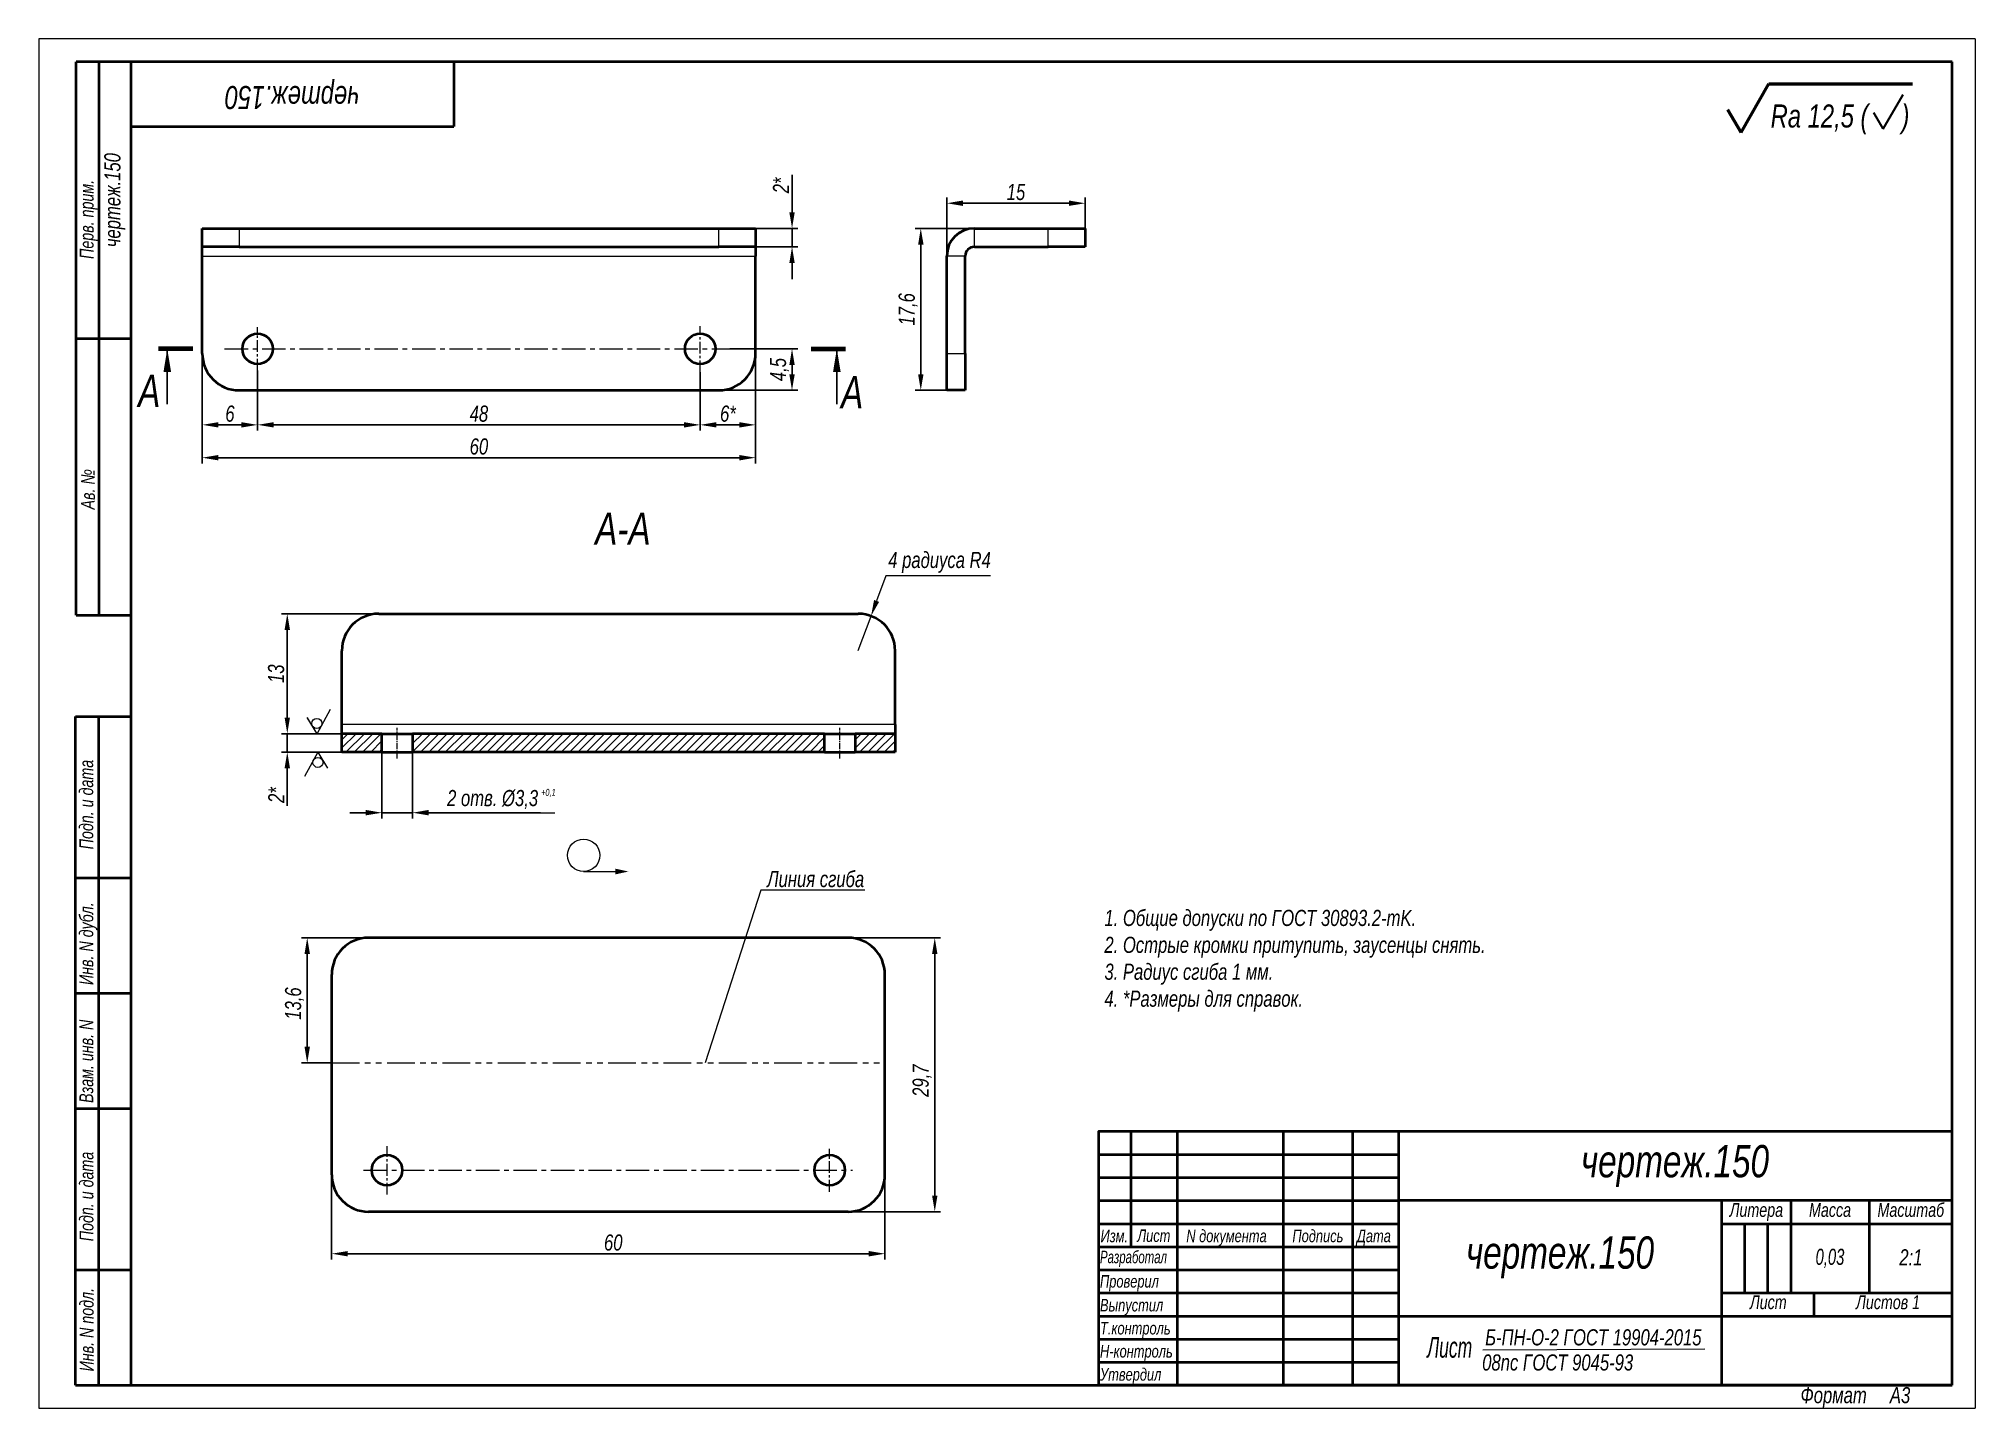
# Model space of a CAD drawing. Header units: millimetres. Extents: x 12237 to 12657, y -10859 to -10562.
import ezdxf

# ---------------------------------------------------------------- set-up
doc = ezdxf.new("R2010")
doc.units = ezdxf.units.MM
doc.linetypes.add('LT_03', pattern=[20.32, 12.7, -2.54, 2.54, -2.54])
doc.linetypes.add('LT_04', pattern=[20, 10, -2, 2, -2, 2, -2])
for name, color, linetype, lineweight in [('Layer_01', 3, 'Continuous', 13), ('Layer_02', 5, 'LT_04', 13), ('Layer_05', 7, 'Continuous', 40), ('Layer_08', 1, 'Continuous', 15), ('Layer_09', 6, 'Continuous', 15), ('Layer_13', 1, 'Continuous', 13), ('Layer_15', 7, 'Continuous', 40), ('Layer_18', 7, 'Continuous', 18), ('Layer_19', 7, 'Continuous', 50), ('Layer_20', 8, 'Continuous', 20)]:
    doc.layers.add(name, color=color, linetype=linetype, lineweight=lineweight)
doc.styles.add('Style_01', font='ARIALNI.TTF', dxfattribs={"width": 0.9, "height": 3.5})
doc.dimstyles.new('DimStyle_04', dxfattribs={"dimtxt": 3.5, "dimasz": 3.5, "dimexe": 1.25, "dimexo": 0, "dimtad": 1, "dimlfac": 0.5, "dimtxsty": 'Style_01', "dimcen": 2.5, "dimazin": 3, "dimtfac": 1, "dimtmove": 0, "dimatfit": 3})
doc.dimstyles.new('DimStyle_05', dxfattribs={"dimtxt": 3.5, "dimasz": 3.5, "dimexe": 1.25, "dimexo": 0, "dimtad": 1, "dimdec": 1, "dimlfac": 0.5, "dimtxsty": 'Style_01', "dimcen": 0, "dimazin": 3, "dimtfac": 1, "dimtdec": 1, "dimtmove": 0, "dimatfit": 3})
doc.dimstyles.new('DimStyle_18', dxfattribs={"dimtxt": 3.5, "dimasz": 3.5, "dimexe": 1, "dimexo": 0, "dimtad": 1, "dimdec": 0, "dimlfac": 0.5, "dimtxsty": 'Style_01', "dimcen": 0, "dimclrd": 256, "dimclre": 256, "dimclrt": 256, "dimazin": 3, "dimtfac": 1, "dimtdec": 0, "dimtmove": 0, "dimatfit": 3, "dimlwd": 13, "dimlwe": 13})
pattern_1 = [(45, (-203.4215, -80.0098), (-0.89802561, 0.89802561), [])]

# ---------------------------------------------------------------- blocks, each defined once
blk = doc.blocks.new('*D35')
at = {"layer": 'Defpoints', "color": 0, "ltscale": 0.5, "transparency": 16777216}
for p in [(12272.43, -10626.67), (12284.43, -10634.15), (12284.43, -10645.94)]:
    blk.add_point(p, dxfattribs=at)
at = {"layer": 'Layer_08', "color": 0, "lineweight": -2, "ltscale": 0.5, "transparency": 16777216}
for p, q in [((12272.43, -10626.67), (12272.43, -10647.19)), ((12284.43, -10634.15), (12284.43, -10647.19)), ((12275.93, -10645.94), (12280.93, -10645.94))]:
    blk.add_line(p, q, dxfattribs=at)
at = {"layer": 'Layer_08', "color": 0, "ltscale": 0.5, "transparency": 16777216}
for points in [[(12275.93, -10645.36), (12275.93, -10646.52), (12272.43, -10645.94)], [(12280.93, -10645.36), (12280.93, -10646.52), (12284.43, -10645.94)]]:
    blk.add_solid(points, dxfattribs=at)
at = {"layer": 'Layer_08', "color": 0, "ltscale": 0.5, "transparency": 16777216, "insert": (12278.43, -10643.53), "char_height": 3.5, "attachment_point": 5, "style": 'Style_01'}
blk.add_mtext('6', dxfattribs=at)
blk = doc.blocks.new('*D36')
at = {"layer": 'Defpoints', "color": 0, "ltscale": 0.5, "transparency": 16777216}
for p in [(12284.43, -10634.15), (12380.43, -10634.51), (12380.43, -10645.94)]:
    blk.add_point(p, dxfattribs=at)
at = {"layer": 'Layer_08', "color": 0, "lineweight": -2, "ltscale": 0.5, "transparency": 16777216}
for p, q in [((12284.43, -10634.15), (12284.43, -10647.19)), ((12380.43, -10634.51), (12380.43, -10647.19)), ((12287.93, -10645.94), (12376.93, -10645.94))]:
    blk.add_line(p, q, dxfattribs=at)
at = {"layer": 'Layer_08', "color": 0, "ltscale": 0.5, "transparency": 16777216}
for points in [[(12287.93, -10645.36), (12287.93, -10646.52), (12284.43, -10645.94)], [(12376.93, -10645.36), (12376.93, -10646.52), (12380.43, -10645.94)]]:
    blk.add_solid(points, dxfattribs=at)
at = {"layer": 'Layer_08', "color": 0, "ltscale": 0.5, "transparency": 16777216, "insert": (12332.43, -10643.53), "char_height": 3.5, "attachment_point": 5, "style": 'Style_01'}
blk.add_mtext('48', dxfattribs=at)
blk = doc.blocks.new('*D37')
at = {"layer": 'Defpoints', "color": 0, "ltscale": 0.5, "transparency": 16777216}
for p in [(12392.43, -10626.44), (12380.43, -10634.51), (12392.43, -10645.94)]:
    blk.add_point(p, dxfattribs=at)
at = {"layer": 'Layer_08', "color": 0, "lineweight": -2, "ltscale": 0.5, "transparency": 16777216}
for p, q in [((12392.43, -10626.44), (12392.43, -10647.19)), ((12380.43, -10634.51), (12380.43, -10647.19)), ((12383.93, -10645.94), (12388.93, -10645.94))]:
    blk.add_line(p, q, dxfattribs=at)
at = {"layer": 'Layer_08', "color": 0, "ltscale": 0.5, "transparency": 16777216}
for points in [[(12383.93, -10645.36), (12383.93, -10646.52), (12380.43, -10645.94)], [(12388.93, -10645.36), (12388.93, -10646.52), (12392.43, -10645.94)]]:
    blk.add_solid(points, dxfattribs=at)
at = {"layer": 'Layer_08', "color": 0, "ltscale": 0.5, "transparency": 16777216, "insert": (12386.43, -10643.53), "char_height": 3.5, "attachment_point": 5, "style": 'Style_01'}
blk.add_mtext('6*', dxfattribs=at)
blk = doc.blocks.new('*D38')
at = {"layer": 'Defpoints', "color": 0, "ltscale": 0.5, "transparency": 16777216}
for p in [(12272.43, -10619.89), (12392.43, -10619.89), (12392.43, -10653.06)]:
    blk.add_point(p, dxfattribs=at)
at = {"layer": 'Layer_08', "color": 0, "lineweight": -2, "ltscale": 0.5, "transparency": 16777216}
for p, q in [((12272.43, -10619.89), (12272.43, -10654.31)), ((12392.43, -10619.89), (12392.43, -10654.31)), ((12275.93, -10653.06), (12388.93, -10653.06))]:
    blk.add_line(p, q, dxfattribs=at)
at = {"layer": 'Layer_08', "color": 0, "ltscale": 0.5, "transparency": 16777216}
for points in [[(12275.93, -10652.48), (12275.93, -10653.65), (12272.43, -10653.06)], [(12388.93, -10652.48), (12388.93, -10653.65), (12392.43, -10653.06)]]:
    blk.add_solid(points, dxfattribs=at)
at = {"layer": 'Layer_08', "color": 0, "ltscale": 0.5, "transparency": 16777216, "insert": (12332.43, -10650.65), "char_height": 3.5, "attachment_point": 5, "style": 'Style_01'}
blk.add_mtext('60', dxfattribs=at)
blk = doc.blocks.new('*D40')
at = {"layer": 'Defpoints', "color": 0, "ltscale": 0.5, "transparency": 16777216}
for p in [(12378.17, -10603.33), (12400.34, -10603.33), (12377.81, -10607.33)]:
    blk.add_point(p, dxfattribs=at)
at = {"layer": 'Layer_08', "color": 0, "lineweight": -2, "ltscale": 0.5, "transparency": 16777216}
for p, q in [((12400.34, -10599.83), (12400.34, -10591.71)), ((12378.17, -10603.33), (12401.59, -10603.33)), ((12400.34, -10607.33), (12400.34, -10603.33)), ((12377.81, -10607.33), (12401.59, -10607.33)), ((12400.34, -10610.83), (12400.34, -10614.33))]:
    blk.add_line(p, q, dxfattribs=at)
at = {"layer": 'Layer_08', "color": 0, "ltscale": 0.5, "transparency": 16777216}
for points in [[(12399.75, -10599.83), (12400.92, -10599.83), (12400.34, -10603.33)], [(12399.75, -10610.83), (12400.92, -10610.83), (12400.34, -10607.33)]]:
    blk.add_solid(points, dxfattribs=at)
at = {"layer": 'Layer_08', "color": 0, "ltscale": 0.5, "transparency": 16777216, "insert": (12397.95, -10594.02), "char_height": 3.5, "attachment_point": 5, "rotation": 90, "style": 'Style_01'}
blk.add_mtext('2*', dxfattribs=at)
blk = doc.blocks.new('*D42')
at = {"layer": 'Defpoints', "color": 0, "ltscale": 0.5, "transparency": 16777216}
for p in [(12311.4, -10714.91), (12318, -10714.91), (12318, -10730.05)]:
    blk.add_point(p, dxfattribs=at)
at = {"layer": 'Layer_13', "color": 0, "lineweight": -2, "ltscale": 0.5, "transparency": 16777216}
for p, q in [((12311.4, -10714.91), (12311.4, -10731.3)), ((12318, -10714.91), (12318, -10731.3)), ((12307.9, -10730.05), (12304.4, -10730.05)), ((12311.4, -10730.05), (12318, -10730.05)), ((12321.5, -10730.05), (12345.78, -10730.05))]:
    blk.add_line(p, q, dxfattribs=at)
at = {"layer": 'Layer_13', "color": 0, "ltscale": 0.5, "transparency": 16777216}
for points in [[(12307.9, -10729.46), (12307.9, -10730.63), (12311.4, -10730.05)], [(12321.5, -10729.46), (12321.5, -10730.63), (12318, -10730.05)]]:
    blk.add_solid(points, dxfattribs=at)
at = {"layer": 'Layer_13', "color": 0, "ltscale": 0.5, "transparency": 16777216, "insert": (12335.39, -10727.2), "char_height": 3.5, "attachment_point": 5, "style": 'Style_01'}
blk.add_mtext('2 отв. %%C3,3', dxfattribs=at)
blk = doc.blocks.new('*D43')
at = {"layer": 'Defpoints', "color": 0, "ltscale": 0.5, "transparency": 16777216}
for p in [(12417.47, -10687.41), (12414.7, -10694.91)]:
    blk.add_point(p, dxfattribs=at)
at = {"layer": 'Layer_08', "lineweight": 13, "ltscale": 0.5, "transparency": 16777216}
for p, q in [((12420.68, -10678.68), (12418.68, -10684.12)), ((12443.35, -10678.68), (12420.68, -10678.68)), ((12414.7, -10694.91), (12417.47, -10687.41))]:
    blk.add_line(p, q, dxfattribs=at)
at = {"layer": 'Layer_08', "ltscale": 0.5, "transparency": 16777216}
blk.add_solid([(12418.13, -10683.92), (12419.22, -10684.33), (12417.47, -10687.41)], dxfattribs=at)
at = {"layer": 'Layer_08', "ltscale": 0.5, "transparency": 16777216, "insert": (12432.33, -10675.76), "char_height": 3.5, "attachment_point": 5, "style": 'Style_01'}
blk.add_mtext('4 радиуса R4', dxfattribs=at)
blk = doc.blocks.new('*D44')
at = {"layer": 'Defpoints', "color": 0, "ltscale": 0.5, "transparency": 16777216}
for p in [(12428.26, -10603.33), (12445.29, -10603.33), (12435.9, -10638.45)]:
    blk.add_point(p, dxfattribs=at)
at = {"layer": 'Layer_08', "color": 0, "lineweight": -2, "ltscale": 0.5, "transparency": 16777216}
for p, q in [((12445.29, -10603.33), (12427.01, -10603.33)), ((12428.26, -10634.95), (12428.26, -10606.83)), ((12435.9, -10638.45), (12427.01, -10638.45))]:
    blk.add_line(p, q, dxfattribs=at)
at = {"layer": 'Layer_08', "color": 0, "ltscale": 0.5, "transparency": 16777216}
for points in [[(12427.68, -10606.83), (12428.85, -10606.83), (12428.26, -10603.33)], [(12427.68, -10634.95), (12428.85, -10634.95), (12428.26, -10638.45)]]:
    blk.add_solid(points, dxfattribs=at)
at = {"layer": 'Layer_08', "color": 0, "ltscale": 0.5, "transparency": 16777216, "insert": (12425.53, -10620.89), "char_height": 3.5, "attachment_point": 5, "rotation": 90, "style": 'Style_01'}
blk.add_mtext('17,6', dxfattribs=at)
blk = doc.blocks.new('*D45')
at = {"layer": 'Defpoints', "color": 0, "ltscale": 0.5, "transparency": 16777216}
for p in [(12463.9, -10597.88), (12463.9, -10605.33), (12433.9, -10626.63)]:
    blk.add_point(p, dxfattribs=at)
at = {"layer": 'Layer_08', "color": 0, "lineweight": -2, "ltscale": 0.5, "transparency": 16777216}
for p, q in [((12433.9, -10626.63), (12433.9, -10596.63)), ((12437.4, -10597.88), (12460.4, -10597.88)), ((12463.9, -10605.33), (12463.9, -10596.63))]:
    blk.add_line(p, q, dxfattribs=at)
at = {"layer": 'Layer_08', "color": 0, "ltscale": 0.5, "transparency": 16777216}
for points in [[(12437.4, -10597.29), (12437.4, -10598.46), (12433.9, -10597.88)], [(12460.4, -10597.29), (12460.4, -10598.46), (12463.9, -10597.88)]]:
    blk.add_solid(points, dxfattribs=at)
at = {"layer": 'Layer_08', "color": 0, "ltscale": 0.5, "transparency": 16777216, "insert": (12448.9, -10595.46), "char_height": 3.5, "attachment_point": 5, "style": 'Style_01'}
blk.add_mtext('15', dxfattribs=at)
blk = doc.blocks.new('*D46')
at = {"layer": 'Defpoints', "color": 0, "ltscale": 0.5, "transparency": 16777216}
for p in [(12347.17, -10757.17), (12295.19, -10784.31), (12300.49, -10784.31)]:
    blk.add_point(p, dxfattribs=at)
at = {"layer": 'Layer_08', "color": 0, "lineweight": -2, "ltscale": 0.5, "transparency": 16777216}
for p, q in [((12347.17, -10757.17), (12293.94, -10757.17)), ((12295.19, -10760.67), (12295.19, -10780.81)), ((12300.49, -10784.31), (12293.94, -10784.31))]:
    blk.add_line(p, q, dxfattribs=at)
at = {"layer": 'Layer_08', "color": 0, "ltscale": 0.5, "transparency": 16777216}
for points in [[(12294.6, -10760.67), (12295.77, -10760.67), (12295.19, -10757.17)], [(12294.6, -10780.81), (12295.77, -10780.81), (12295.19, -10784.31)]]:
    blk.add_solid(points, dxfattribs=at)
at = {"layer": 'Layer_08', "color": 0, "ltscale": 0.5, "transparency": 16777216, "insert": (12292.45, -10771.44), "char_height": 3.5, "attachment_point": 5, "rotation": 90, "style": 'Style_01'}
blk.add_mtext('13,6', dxfattribs=at)
blk = doc.blocks.new('*D47')
at = {"layer": 'Defpoints', "color": 0, "ltscale": 0.5, "transparency": 16777216}
for p in [(12300.49, -10786.87), (12420.49, -10794.16), (12420.49, -10825.69)]:
    blk.add_point(p, dxfattribs=at)
at = {"layer": 'Layer_08', "color": 0, "lineweight": -2, "ltscale": 0.5, "transparency": 16777216}
for p, q in [((12300.49, -10786.87), (12300.49, -10826.94)), ((12420.49, -10794.16), (12420.49, -10826.94)), ((12303.99, -10825.69), (12416.99, -10825.69))]:
    blk.add_line(p, q, dxfattribs=at)
at = {"layer": 'Layer_08', "color": 0, "ltscale": 0.5, "transparency": 16777216}
for points in [[(12303.99, -10825.11), (12303.99, -10826.28), (12300.49, -10825.69)], [(12416.99, -10825.11), (12416.99, -10826.28), (12420.49, -10825.69)]]:
    blk.add_solid(points, dxfattribs=at)
at = {"layer": 'Layer_08', "color": 0, "ltscale": 0.5, "transparency": 16777216, "insert": (12361.56, -10823.28), "char_height": 3.5, "attachment_point": 5, "style": 'Style_01'}
blk.add_mtext('60', dxfattribs=at)
blk = doc.blocks.new('*D48')
at = {"layer": 'Defpoints', "color": 0, "ltscale": 0.5, "transparency": 16777216}
for p in [(12378.27, -10757.17), (12377.84, -10816.58), (12431.29, -10816.58)]:
    blk.add_point(p, dxfattribs=at)
at = {"layer": 'Layer_08', "color": 0, "lineweight": -2, "ltscale": 0.5, "transparency": 16777216}
for p, q in [((12378.27, -10757.17), (12432.54, -10757.17)), ((12431.29, -10760.67), (12431.29, -10813.08)), ((12377.84, -10816.58), (12432.54, -10816.58))]:
    blk.add_line(p, q, dxfattribs=at)
at = {"layer": 'Layer_08', "color": 0, "ltscale": 0.5, "transparency": 16777216}
for points in [[(12430.71, -10760.67), (12431.87, -10760.67), (12431.29, -10757.17)], [(12430.71, -10813.08), (12431.87, -10813.08), (12431.29, -10816.58)]]:
    blk.add_solid(points, dxfattribs=at)
at = {"layer": 'Layer_08', "color": 0, "ltscale": 0.5, "transparency": 16777216, "insert": (12428.55, -10788.16), "char_height": 3.5, "attachment_point": 5, "rotation": 90, "style": 'Style_01'}
blk.add_mtext('29,7', dxfattribs=at)
blk = doc.blocks.new('Block_18')
at = {"layer": 'Layer_05', "linetype": 'Continuous', "lineweight": 15}
for p, q in [((0, 297.18), (0, 0.18)), ((420, 297.18), (0, 297.18)), ((420, 297.18), (420, 0.18)), ((0, 0.18), (420, 0.18))]:
    blk.add_line(p, q, dxfattribs=at)
at = {"layer": 'Layer_05', "linetype": 'Continuous'}
for p, q in [((415, 292.18), (8.12, 292.18)), ((8.12, 172.18), (8.12, 292.18)), ((13.12, 172.18), (13.12, 292.18)), ((20, 292.18), (20, 5.18)), ((90, 292.18), (90, 278.18)), ((415, 5.18), (415, 292.18)), ((20, 278.18), (90, 278.18)), ((8.12, 232.18), (20, 232.18)), ((8.12, 172.18), (20, 172.18)), ((8, 5.18), (8, 150.18)), ((8, 150.18), (20, 150.18)), ((13, 5.18), (13, 150.18)), ((8, 115.18), (20, 115.18)), ((8, 90.18), (20, 90.18)), ((8, 65.18), (20, 65.18)), ((229.88, 55.22), (294.92, 55.22)), ((229.88, 50.21), (294.92, 50.21)), ((229.88, 45.21), (294.92, 45.21)), ((369.97, 40.21), (369.97, 25.2)), ((374.97, 40.21), (374.97, 25.2)), ((8, 30.18), (20, 30.18)), ((229.88, 30.2), (294.92, 30.2)), ((229.88, 25.2), (294.92, 25.2)), ((229.88, 20.19), (294.92, 20.19)), ((229.88, 15.19), (294.92, 15.19)), ((229.88, 10.19), (294.92, 10.19)), ((8, 5.18), (20, 5.18)), ((20, 5.18), (415, 5.18)), ((415, 5.18), (230, 5.18))]:
    blk.add_line(p, q, dxfattribs=at)
for points in [[(415, 60.22), (229.88, 60.22), (229.88, 5.18)], [(236.88, 60.22), (236.88, 35.2)], [(246.89, 60.22), (246.89, 5.18)], [(269.9, 60.22), (269.9, 5.18)], [(284.91, 60.22), (284.91, 5.18)], [(294.92, 60.22), (294.92, 5.18)], [(415, 45.21), (294.92, 45.21)], [(415, 45.21), (294.92, 45.21)], [(364.97, 45.21), (364.97, 5.18)], [(379.98, 45.21), (379.98, 25.2)], [(396.99, 45.21), (396.99, 25.2)], [(396.99, 45.21), (396.99, 25.2)], [(229.88, 40.21), (294.92, 40.21)], [(364.97, 40.21), (415, 40.21)], [(229.88, 35.2), (294.92, 35.2)], [(364.97, 25.2), (415, 25.2)], [(384.98, 25.2), (384.98, 20.19)], [(294.92, 20.19), (415, 20.19)]]:
    blk.add_lwpolyline(points, dxfattribs=at)
at = {"layer": 'Layer_05', "linetype": 'Continuous', "style": 'Style_01', "width": 0.9}
for s, p in [('Перв. прим.', (11.89, 249.43)), ('Ав. №', (12.16, 195.1)), ('Подп. и дата', (11.81, 121.4)), ('Инв. N дубл.', (11.82, 91.97)), ('Взам. инв. N', (11.83, 66.4)), ('Подп. и дата', (11.85, 36.4)), ('Инв. N подл.', (11.9, 8.18))]:
    blk.add_text(s, height=3, rotation=90, dxfattribs=at).set_placement(p)
at = {"layer": 'Layer_05', "linetype": 'Continuous', "style": 'Style_01'}
for s, height, width, p in [('Литера', 3, 0.9, (366.74, 41.69)), ('Масса', 3, 0.9, (383.95, 41.69)), ('Масштаб', 3, 0.9, (398.8, 41.69)), ('Изм.', 2.7, 0.9, (230.29, 36.2)), ('Лист', 2.7, 0.9, (238.27, 36.25)), ('N документа', 2.7, 0.9, (248.89, 36.2)), ('Подпись', 2.7, 0.9, (271.9, 36.2)), ('Дата', 2.7, 0.9, (285.88, 36.2)), ('Разработал', 2.7, 0.8, (230.17, 31.64)), ('Проверил', 2.7, 0.9, (230.17, 26.36)), ('Выпустил', 2.7, 0.9, (230.17, 21.19)), ('Лист ', 3, 0.9, (371.13, 21.68)), ('Листов 1', 3, 0.9, (394.15, 21.68)), ('Т.контроль', 2.7, 0.9, (230.17, 16.19)), ('Н-контроль', 2.7, 0.9, (230.17, 11.19)), ('Утвердил', 2.7, 0.9, (230.17, 6.18))]:
    blk.add_text(s, height=height, dxfattribs=dict(at, width=width)).set_placement(p)
at = {"layer": 'Layer_05', "linetype": 'Continuous', "insert": (382.1, 4.78), "char_height": 3.5, "width": 32.9515, "attachment_point": 1, "style": 'Style_01'}
blk.add_mtext('Формат     А3', dxfattribs=at)
blk = doc.blocks.new('*D50')
at = {"layer": 'Defpoints', "color": 0, "ltscale": 0.5, "transparency": 16777216}
for p in [(12290.86, -10686.91), (12312.29, -10686.91), (12305.02, -10712.91)]:
    blk.add_point(p, dxfattribs=at)
at = {"layer": 'Layer_08', "color": 0, "lineweight": -2, "ltscale": 0.5, "transparency": 16777216}
for p, q in [((12312.29, -10686.91), (12289.61, -10686.91)), ((12290.86, -10709.41), (12290.86, -10690.41)), ((12305.02, -10712.91), (12289.61, -10712.91))]:
    blk.add_line(p, q, dxfattribs=at)
at = {"layer": 'Layer_08', "color": 0, "ltscale": 0.5, "transparency": 16777216}
for points in [[(12290.28, -10690.41), (12291.45, -10690.41), (12290.86, -10686.91)], [(12290.28, -10709.41), (12291.45, -10709.41), (12290.86, -10712.91)]]:
    blk.add_solid(points, dxfattribs=at)
at = {"layer": 'Layer_08', "color": 0, "ltscale": 0.5, "transparency": 16777216, "insert": (12288.45, -10699.91), "char_height": 3.5, "attachment_point": 5, "rotation": 90, "style": 'Style_01'}
blk.add_mtext('13', dxfattribs=at)
blk = doc.blocks.new('*D51')
at = {"layer": 'Defpoints', "color": 0, "ltscale": 0.5, "transparency": 16777216}
for p in [(12305.02, -10712.91), (12290.86, -10716.91), (12304.76, -10716.91)]:
    blk.add_point(p, dxfattribs=at)
at = {"layer": 'Layer_08', "color": 0, "lineweight": -2, "ltscale": 0.5, "transparency": 16777216}
for p, q in [((12290.86, -10709.41), (12290.86, -10705.91)), ((12305.02, -10712.91), (12289.61, -10712.91)), ((12290.86, -10712.91), (12290.86, -10716.91)), ((12304.76, -10716.91), (12289.61, -10716.91)), ((12290.86, -10720.41), (12290.86, -10728.54))]:
    blk.add_line(p, q, dxfattribs=at)
at = {"layer": 'Layer_08', "color": 0, "ltscale": 0.5, "transparency": 16777216}
for points in [[(12290.28, -10709.41), (12291.45, -10709.41), (12290.86, -10712.91)], [(12290.28, -10720.41), (12291.45, -10720.41), (12290.86, -10716.91)]]:
    blk.add_solid(points, dxfattribs=at)
at = {"layer": 'Layer_08', "color": 0, "ltscale": 0.5, "transparency": 16777216, "insert": (12288.48, -10726.23), "char_height": 3.5, "attachment_point": 5, "rotation": 90, "style": 'Style_01'}
blk.add_mtext('2*', dxfattribs=at)
blk = doc.blocks.new('*D52')
at = {"layer": 'Defpoints', "color": 0, "ltscale": 0.5, "transparency": 16777216}
for p in [(12386.84, -10629.45), (12382.88, -10638.45), (12400.33, -10638.45)]:
    blk.add_point(p, dxfattribs=at)
at = {"layer": 'Layer_08', "color": 0, "lineweight": -2, "ltscale": 0.5, "transparency": 16777216}
for p, q in [((12386.84, -10629.45), (12401.58, -10629.45)), ((12400.33, -10632.95), (12400.33, -10634.95)), ((12382.88, -10638.45), (12401.58, -10638.45))]:
    blk.add_line(p, q, dxfattribs=at)
at = {"layer": 'Layer_08', "color": 0, "ltscale": 0.5, "transparency": 16777216}
for points in [[(12399.75, -10632.95), (12400.92, -10632.95), (12400.33, -10629.45)], [(12399.75, -10634.95), (12400.92, -10634.95), (12400.33, -10638.45)]]:
    blk.add_solid(points, dxfattribs=at)
at = {"layer": 'Layer_08', "color": 0, "ltscale": 0.5, "transparency": 16777216, "insert": (12397.61, -10633.95), "char_height": 3.5, "attachment_point": 5, "rotation": 90, "style": 'Style_01'}
blk.add_mtext('4,5', dxfattribs=at)

msp = doc.modelspace()

# ---------------------------------------------------------------- hatches: boundary and pattern name
at = {"layer": 'Layer_18', "linetype": 'Continuous'}
h = msp.add_hatch(dxfattribs=at)
h.set_pattern_fill('ANSI31', color=256, scale=0.4, style=0)
h.set_pattern_definition(pattern_1)
h.paths.add_polyline_path([(12302.699, -10712.915), (12302.699, -10716.915), (12311.399, -10716.915), (12311.399, -10712.915)], flags=0)
h = msp.add_hatch(dxfattribs=at)
h.set_pattern_fill('ANSI31', color=256, scale=0.4, style=0)
h.set_pattern_definition(pattern_1)
h.paths.add_polyline_path([(12407.399, -10712.915), (12317.999, -10712.915), (12317.999, -10716.915), (12407.399, -10716.915)], flags=0)
h = msp.add_hatch(dxfattribs=at)
h.set_pattern_fill('ANSI31', color=256, scale=0.4, style=0)
h.set_pattern_definition(pattern_1)
h.paths.add_polyline_path([(12422.699, -10716.915), (12422.699, -10712.915), (12413.999, -10712.915), (12413.999, -10716.915)], flags=0)

# ---------------------------------------------------------------- linework, layer by layer
at = {"layer": 'Layer_01', "lineweight": 13, "ltscale": 0.303109}
msp.add_line((12606.153, -10582.518), (12612.215, -10572.018), dxfattribs=at)
msp.add_line((12606.153, -10582.518), (12612.215, -10572.018), dxfattribs=at)
msp.add_line((12606.153, -10582.518), (12612.215, -10572.018), dxfattribs=at)
at = {"layer": 'Layer_01', "lineweight": 30}
for q in [(12641.339, -10574.265), (12641.339, -10574.265), (12641.339, -10574.265), (12641.339, -10574.265), (12634.989, -10578.265), (12634.989, -10578.265), (12634.989, -10578.265), (12634.989, -10578.265)]:
    msp.add_line((12637.009, -10581.765), q, dxfattribs=at)
at = {"layer": 'Layer_01', "lineweight": 13, "ltscale": 0.141451}
msp.add_line((12606.153, -10582.518), (12603.324, -10577.618), dxfattribs=at)
msp.add_line((12606.153, -10582.518), (12603.324, -10577.618), dxfattribs=at)
msp.add_line((12606.153, -10582.518), (12603.324, -10577.618), dxfattribs=at)
at = {"layer": 'Layer_01'}
for p, q in [((12355.134, -10742.798), (12362.038, -10742.805)), ((12550.158, -10846.519), (12598.279, -10846.334))]:
    msp.add_line(p, q, dxfattribs=at)
msp.add_circle((12355.134, -10739.293), 3.505, dxfattribs=at)
msp.add_solid([(12362.038, -10743.421), (12364.859, -10742.809), (12362.038, -10742.19)], dxfattribs=at)
at = {"layer": 'Layer_02', "ltscale": 0.6}
msp.add_line((12300.493, -10784.314), (12420.493, -10784.314), dxfattribs=at)
at = {"layer": 'Layer_09', "linetype": 'LT_03', "ltscale": 0.2}
for p, q in [((12284.425, -10634.152), (12284.425, -10624.74)), ((12380.425, -10634.511), (12380.425, -10624.57)), ((12312.493, -10812.828), (12312.493, -10802.372)), ((12408.493, -10812.24), (12408.493, -10802.97))]:
    msp.add_line(p, q, dxfattribs=at)
at = {"layer": 'Layer_09', "linetype": 'LT_03', "ltscale": 0.4}
for p, q in [((12277.276, -10629.453), (12386.838, -10629.453)), ((12307.409, -10807.576), (12413.467, -10807.576))]:
    msp.add_line(p, q, dxfattribs=at)
at = {"layer": 'Layer_09', "linetype": 'LT_03', "ltscale": 0.1}
for p, q in [((12314.699, -10718.307), (12314.699, -10711.679)), ((12410.699, -10718.307), (12410.699, -10711.679))]:
    msp.add_line(p, q, dxfattribs=at)
at = {"layer": 'Layer_09'}
for points in [[(12393.583, -10746.854), (12381.481, -10784.314)], [(12416.16, -10746.854), (12393.583, -10746.854)]]:
    msp.add_lwpolyline(points, dxfattribs=at)
at = {"layer": 'Layer_13', "ltscale": 0.5}
msp.add_line((12345.781, -10730.048), (12348.882, -10730.048), dxfattribs=at)
at = {"layer": 'Layer_15', "linetype": 'Continuous'}
for p, q in [((12272.425, -10607.333), (12272.425, -10603.333)), ((12272.425, -10603.333), (12280.425, -10603.333)), ((12280.425, -10603.333), (12384.425, -10603.333)), ((12384.425, -10603.333), (12392.425, -10603.333)), ((12392.425, -10603.333), (12392.425, -10607.333)), ((12439.898, -10603.333), (12455.898, -10603.333)), ((12455.898, -10603.333), (12463.898, -10603.333)), ((12463.898, -10603.333), (12463.898, -10607.333)), ((12280.425, -10607.333), (12272.425, -10607.333)), ((12272.425, -10609.333), (12272.425, -10607.333)), ((12280.425, -10607.333), (12384.425, -10607.333)), ((12392.425, -10607.333), (12384.425, -10607.333)), ((12392.425, -10607.333), (12392.425, -10609.333)), ((12439.898, -10607.333), (12455.898, -10607.333)), ((12463.898, -10607.333), (12455.898, -10607.333)), ((12272.425, -10630.453), (12272.425, -10609.333)), ((12392.425, -10630.453), (12392.425, -10609.333)), ((12433.898, -10630.453), (12433.898, -10609.333)), ((12437.898, -10630.453), (12437.898, -10609.333)), ((12433.898, -10638.453), (12433.898, -10630.453)), ((12437.898, -10630.453), (12437.898, -10638.453)), ((12280.425, -10638.453), (12384.425, -10638.453)), ((12437.898, -10638.453), (12433.898, -10638.453)), ((12310.699, -10686.915), (12414.699, -10686.915)), ((12302.699, -10710.915), (12302.699, -10694.915)), ((12422.699, -10710.915), (12422.699, -10694.915)), ((12302.699, -10712.915), (12302.699, -10710.915)), ((12311.399, -10712.915), (12302.699, -10712.915)), ((12302.699, -10716.915), (12302.699, -10712.915)), ((12311.399, -10712.915), (12317.999, -10712.915)), ((12311.399, -10716.915), (12311.399, -10712.915)), ((12317.999, -10712.915), (12317.999, -10716.915)), ((12407.399, -10712.915), (12317.999, -10712.915)), ((12407.399, -10716.915), (12407.399, -10712.915)), ((12407.399, -10712.915), (12413.999, -10712.915)), ((12413.999, -10712.915), (12413.999, -10716.915)), ((12422.699, -10712.915), (12413.999, -10712.915)), ((12422.699, -10710.915), (12422.699, -10712.915)), ((12422.699, -10712.915), (12422.699, -10716.915)), ((12311.399, -10716.915), (12302.699, -10716.915)), ((12311.399, -10716.915), (12317.999, -10716.915)), ((12407.399, -10716.915), (12317.999, -10716.915)), ((12407.399, -10716.915), (12413.999, -10716.915)), ((12422.699, -10716.915), (12413.999, -10716.915)), ((12412.493, -10757.173), (12308.493, -10757.173)), ((12300.493, -10808.576), (12300.493, -10765.173)), ((12420.493, -10808.576), (12420.493, -10765.173)), ((12412.493, -10816.576), (12308.493, -10816.576))]:
    msp.add_line(p, q, dxfattribs=at)
at = {"layer": 'Layer_15', "linetype": 'Continuous', "lineweight": 0}
for p, q in [((12280.425, -10603.333), (12280.425, -10607.333)), ((12384.425, -10607.333), (12384.425, -10603.333)), ((12439.898, -10607.333), (12439.898, -10603.333)), ((12455.898, -10607.333), (12455.898, -10603.333)), ((12272.425, -10609.333), (12392.425, -10609.333)), ((12437.898, -10609.333), (12433.898, -10609.333)), ((12433.898, -10630.453), (12437.898, -10630.453)), ((12422.699, -10710.915), (12302.699, -10710.915))]:
    msp.add_line(p, q, dxfattribs=at)
at = {"layer": 'Layer_15', "linetype": 'Continuous'}
for centre in [(12284.425, -10629.453), (12380.425, -10629.453), (12312.493, -10807.576), (12408.493, -10807.576)]:
    msp.add_circle(centre, 3.3, dxfattribs=at)
for centre, radius, start, end in [((12439.898, -10609.333), 6, 90, 180), ((12439.898, -10609.333), 2, 90, 180), ((12280.425, -10630.453), 8, 180, 270), ((12384.425, -10630.453), 8, 270, 0), ((12310.699, -10694.915), 8, 90, 180), ((12414.699, -10694.915), 8, 0, 90), ((12308.493, -10765.173), 8, 90, 180), ((12412.493, -10765.173), 8, 0, 90), ((12308.493, -10808.576), 8, 180, 270), ((12412.493, -10808.576), 8, 270, 0)]:
    msp.add_arc(centre, radius, start, end, dxfattribs=at)
at = {"layer": 'Layer_19', "lineweight": 50}
for p, q in [((12606.153, -10582.518), (12612.215, -10572.018)), ((12612.215, -10572.018), (12643.357, -10572.018)), ((12606.153, -10582.518), (12603.324, -10577.618))]:
    msp.add_line(p, q, dxfattribs=at)
at = {"layer": 'Layer_20', "color": 6, "lineweight": 70}
for p, q in [((12270.379, -10629.453), (12262.939, -10629.453)), ((12404.515, -10629.453), (12411.955, -10629.453))]:
    msp.add_line(p, q, dxfattribs=at)
at = {"layer": 'Layer_20', "color": 1, "lineweight": 13, "ltscale": 0.141451}
for p, q in [((12297.317, -10712.915), (12295.185, -10709.415)), ((12297.317, -10712.915), (12295.215, -10709.463)), ((12297.317, -10712.915), (12295.215, -10709.463)), ((12297.317, -10712.915), (12295.215, -10709.463)), ((12297.475, -10716.915), (12299.577, -10720.366)), ((12297.475, -10716.915), (12299.577, -10720.366)), ((12297.475, -10716.915), (12299.577, -10720.366)), ((12297.475, -10716.915), (12299.607, -10720.415))]:
    msp.add_line(p, q, dxfattribs=at)
at = {"layer": 'Layer_20', "color": 1, "lineweight": 13, "ltscale": 0.303109}
for p, q in [((12297.317, -10712.915), (12300.224, -10707.595)), ((12297.317, -10712.915), (12300.224, -10707.595)), ((12297.317, -10712.915), (12300.224, -10707.595)), ((12297.317, -10712.915), (12300.224, -10707.595)), ((12297.475, -10716.915), (12294.568, -10722.234)), ((12297.475, -10716.915), (12294.568, -10722.234)), ((12297.475, -10716.915), (12294.568, -10722.234)), ((12297.475, -10716.915), (12294.568, -10722.234))]:
    msp.add_line(p, q, dxfattribs=at)
at = {"layer": 'Layer_20', "color": 1, "lineweight": 13}
for centre in [(12297.273, -10710.686), (12297.273, -10710.686), (12297.273, -10710.686), (12297.273, -10710.686), (12297.518, -10719.144), (12297.518, -10719.144), (12297.518, -10719.144), (12297.518, -10719.144)]:
    msp.add_circle(centre, 1.098, dxfattribs=at)

# ---------------------------------------------------------------- block references
at = {"layer": 'Layer_05'}
msp.add_blockref('Block_18', (12236.958, -10859.387), dxfattribs=at)

# ---------------------------------------------------------------- texts
at = {"layer": 'Layer_01', "style": 'Style_01'}
for s, height, width, p in [('Rа 12,5 (     )', 5, 0.9, (12612.587, -10581.459)), ('2:1', 3.5, 0.9, (12640.49, -10828.223)), ('Лист', 4.5, 0.735, (12538.095, -10848.23))]:
    msp.add_text(s, height=height, dxfattribs=dict(at, width=width)).set_placement(p)
at = {"layer": 'Layer_01', "color": 5, "style": 'Style_01', "width": 0.9}
for s, p in [('А', (12258.516, -10642.075)), ('А', (12410.961, -10642.372)), ('А-А', (12357.634, -10671.953))]:
    msp.add_text(s, height=7, dxfattribs=at).set_placement(p)
at = {"layer": 'Layer_01', "attachment_point": 5, "style": 'Style_01'}
for insert, char_height, width, rotation in [((12291.958, -10574.205), 5, 70, 180), ((12253.458, -10597.205), 3.5, 60, 90)]:
    msp.add_mtext('чертеж.150', dxfattribs=dict(at, insert=insert, char_height=char_height, width=width, rotation=rotation))
at = {"layer": 'Layer_01', "style": 'Style_01'}
for s, insert, char_height, width, attachment_point in [('Линия сгиба', (12415.978, -10746.237), 3.5, 195.13822, 9), ('чертеж.150', (12591.837, -10806.673), 7, 119.91898, 5), ('чертеж.150', (12566.901, -10826.488), 7, 70.04667, 5), ('{\\W0.8;0,03}', (12625.44, -10826.687), 3.5, 17.01133, 5), ('Б-ПН-О-2 ГОСТ 19904-2015 ', (12550.67, -10842.068), 3.5, 80.46037, 1), ('08пс ГОСТ 9045-93', (12550.02, -10847.523), 3.5, 80.46037, 1)]:
    msp.add_mtext(s, dxfattribs=dict(at, insert=insert, char_height=char_height, width=width, attachment_point=attachment_point))
at = {"layer": 'Layer_01', "insert": (12468.083, -10773.178), "char_height": 3.5, "attachment_point": 7, "style": 'Style_01'}
msp.add_mtext_dynamic_manual_height_columns('1. Общие допуски по ГОСТ 30893.2-mK.\\P2. Острые кромки притупить, заусенцы снять.\\P3. Радиус сгиба 1 мм.\\P4. *Размеры для справок.', width=195.13822, gutter_width=17.5, heights=[-22.21], dxfattribs=at)
at = {"layer": 'Layer_13', "style": 'Style_01', "width": 0.9}
msp.add_text('+0,1', height=1.5, dxfattribs=at).set_placement((12345.907, -10726.388))

# ---------------------------------------------------------------- dimensions: what is measured, and where the dimension line sits
at = {"layer": 'Layer_08', "ltscale": 0.5}
dim = msp.add_linear_dim(base=(12400.336, -10603.333), p1=(12377.806, -10607.333), p2=(12378.174, -10603.333), angle=90, text='<>*', dimstyle='DimStyle_05', dxfattribs=at)
dim.commit()
dim.dimension.update_dxf_attribs({"geometry": '*D40', "text_midpoint": (12400.336, -10594.022), "dimtype": 160})
for base, p1, p2, picture, middle in [((12463.898, -10597.875), (12433.898, -10626.633), (12463.898, -10605.333), '*D45', (12448.898, -10597.875)), ((12392.425, -10653.064), (12272.425, -10619.893), (12392.425, -10619.893), '*D38', (12332.425, -10653.064)), ((12284.425, -10645.941), (12272.425, -10626.674), (12284.425, -10634.152), '*D35', (12278.425, -10645.941)), ((12420.493, -10825.692), (12300.493, -10786.874), (12420.493, -10794.164), '*D47', (12361.561, -10825.692))]:
    dim = msp.add_linear_dim(base=base, p1=p1, p2=p2, dimstyle='DimStyle_05', dxfattribs=at)
    dim.commit()
    dim.dimension.update_dxf_attribs({"geometry": picture, "text_midpoint": middle, "dimtype": 160})
for base, p1, p2, picture, middle in [((12428.265, -10603.333), (12435.898, -10638.453), (12445.292, -10603.333), '*D44', (12428.265, -10620.893)), ((12295.186, -10784.314), (12347.17, -10757.173), (12300.493, -10784.314), '*D46', (12295.186, -10771.442)), ((12431.29, -10816.576), (12378.271, -10757.173), (12377.843, -10816.576), '*D48', (12431.29, -10788.159))]:
    dim = msp.add_linear_dim(base=base, p1=p1, p2=p2, angle=90, dimstyle='DimStyle_05', dxfattribs=at)
    dim.commit()
    dim.dimension.update_dxf_attribs({"geometry": picture, "text_midpoint": middle, "dimtype": 160})
dim = msp.add_linear_dim(base=(12392.425, -10645.941), p1=(12380.425, -10634.511), p2=(12392.425, -10626.439), text='<>*', dimstyle='DimStyle_05', dxfattribs=at)
dim.commit()
dim.dimension.update_dxf_attribs({"geometry": '*D37', "text_midpoint": (12386.425, -10643.529)})
for base, p1, p2, dimstyle, picture, middle in [((12400.335, -10638.453), (12386.838, -10629.453), (12382.881, -10638.453), 'DimStyle_05', '*D52', (12397.606, -10633.953)), ((12290.864, -10686.915), (12305.019, -10712.915), (12312.288, -10686.915), 'DimStyle_04', '*D50', (12288.452, -10699.915))]:
    dim = msp.add_linear_dim(base=base, p1=p1, p2=p2, angle=90, dimstyle=dimstyle, dxfattribs=at)
    dim.commit()
    dim.dimension.update_dxf_attribs({"geometry": picture, "text_midpoint": middle})
dim = msp.add_linear_dim(base=(12380.425, -10645.941), p1=(12284.425, -10634.152), p2=(12380.425, -10634.511), dimstyle='DimStyle_05', dxfattribs=at)
dim.commit()
dim.dimension.update_dxf_attribs({"geometry": '*D36', "text_midpoint": (12332.425, -10643.529)})
dim = msp.add_radius_dim(center=(12414.699, -10694.915), mpoint=(12417.466, -10687.409), text='4 радиуса <>', dimstyle='DimStyle_18', dxfattribs=at)
dim.commit()
dim.dimension.update_dxf_attribs({"geometry": '*D43', "text_midpoint": (12432.331, -10678.68), "dimtype": 164})
dim = msp.add_linear_dim(base=(12290.864, -10716.915), p1=(12305.019, -10712.915), p2=(12304.758, -10716.915), angle=90, text='<>*', dimstyle='DimStyle_05', dxfattribs=at)
dim.commit()
dim.dimension.update_dxf_attribs({"geometry": '*D51', "text_midpoint": (12288.482, -10726.225)})
at = {"layer": 'Layer_13', "ltscale": 0.5}
dim = msp.add_linear_dim(base=(12317.999, -10730.048), p1=(12311.399, -10714.915), p2=(12317.999, -10714.915), text='2 отв. %%C<>', dimstyle='DimStyle_05', dxfattribs=at)
dim.commit()
dim.dimension.update_dxf_attribs({"geometry": '*D42', "text_midpoint": (12335.39, -10727.2)})

# ---------------------------------------------------------------- leaders
at = {"layer": 'Layer_20'}
for points in [[(12264.839, -10629.453), (12264.839, -10641.453)], [(12410.054, -10629.453), (12410.054, -10641.453)]]:
    msp.add_leader(points, dimstyle='DimStyle_05', override={"dimasz": 5, "dimclrd": 6}, dxfattribs=at)

doc.saveas('drawing.dxf')
